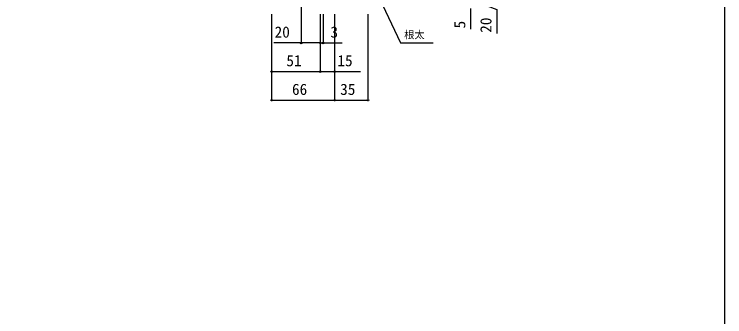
# Model space of a CAD drawing. Units: millimetres, scale not verified. Extents: x -980 to 980, y -1458 to 1451.
# Drawn here: x 235 to 980, y -627 to -310 of the extents above; entities that cross this region are included whole.
import ezdxf
from ezdxf.enums import TextEntityAlignment as Align

# ---------------------------------------------------------------- set-up
doc = ezdxf.new("R2010")
doc.units = ezdxf.units.MM
doc.header["$LTSCALE"] = 8
for name, color, linetype in [('0-5_YKK_12', 2, 'Continuous'), ('0-8_YKK_D', 6, 'Continuous'), ('0-9_YKK_ZWAK', 7, 'Continuous')]:
    doc.layers.add(name, color=color, linetype=linetype)
doc.styles.add('ＭＳ ゴシック', font='')
doc.styles.get('ＭＳ ゴシック').set_extended_font_data('MS Gothic')

msp = doc.modelspace()

# ---------------------------------------------------------------- linework, layer by layer
at = {"layer": '0-5_YKK_12'}
msp.add_line((536.081, 109.752), (536.081, -319.015), dxfattribs=at)
at = {"layer": '0-8_YKK_D'}
for p, q in [((505.081, -310.015), (505.081, -371.015)), ((505.081, -310.015), (505.081, -401.015)), ((536.081, -310.015), (536.081, -341.015)), ((556.081, -310.015), (556.081, -371.015)), ((556.081, -310.015), (556.081, -371.015)), ((556.081, -310.015), (556.081, -341.015)), ((556.081, -310.015), (556.081, -341.015)), ((559.081, -310.015), (559.081, -341.015)), ((571.081, -310.015), (571.081, -371.015)), ((571.081, -310.015), (571.081, -401.015)), ((571.081, -310.015), (571.081, -401.015)), ((606.081, -310.015), (606.081, -401.015)), ((556.081, -340.015), (552.681, -340.015)), ((556.081, -340.015), (559.081, -340.015)), ((559.081, -340.015), (579.153, -340.015)), ((505.081, -370.015), (556.081, -370.015)), ((505.081, -400.015), (571.081, -400.015)), ((571.081, -400.015), (606.081, -400.015))]:
    msp.add_line(p, q, dxfattribs=at)
for points in [[(613.581, -283.515), (615.024, -286.593), (640.102, -340.083), (674.291, -340.083)], [(713.616, -294.015), (741.01, -304.946), (741.01, -330.219)], [(713.616, -304.015), (713.616, -309.015), (713.616, -325.688)], [(556.081, -340.015), (536.081, -340.015), (507.408, -340.015)], [(556.081, -370.015), (571.081, -370.015), (598.117, -370.015)]]:
    msp.add_lwpolyline(points, dxfattribs=at)
for centre in [(536.081, -340.015), (556.081, -340.015), (556.081, -340.015), (559.081, -340.015), (505.081, -370.015), (556.081, -370.015), (556.081, -370.015), (571.081, -370.015), (505.081, -400.015), (571.081, -400.015), (571.081, -400.015), (606.081, -400.015)]:
    msp.add_circle(centre, 0.85, dxfattribs=at)
at = {"layer": '0-9_YKK_ZWAK'}
msp.add_lwpolyline([(-980, -1457.7), (980, -1457.7), (980, 1398.3)], dxfattribs=at)

# ---------------------------------------------------------------- texts
at = {"layer": '0-8_YKK_D', "style": 'ＭＳ ゴシック'}
for s, p in [('5', (711.616, -324.87)), ('20', (739.01, -329.401))]:
    msp.add_text(s, height=11.73, rotation=90, dxfattribs=at).set_placement(p, align=Align.BOTTOM_LEFT)
for s, height, p in [('20', 11.73, (508.226, -338.015)), ('3', 11.73, (566.699, -338.015)), ('根太', 7.845, (644.015, -337.685)), ('51', 11.73, (520.535, -368.015)), ('15', 11.73, (574.026, -368.015)), ('66', 11.73, (526.444, -398.015)), ('35', 11.73, (576.944, -398.015))]:
    msp.add_text(s, height=height, dxfattribs=at).set_placement(p, align=Align.BOTTOM_LEFT)

doc.saveas('drawing.dxf')
